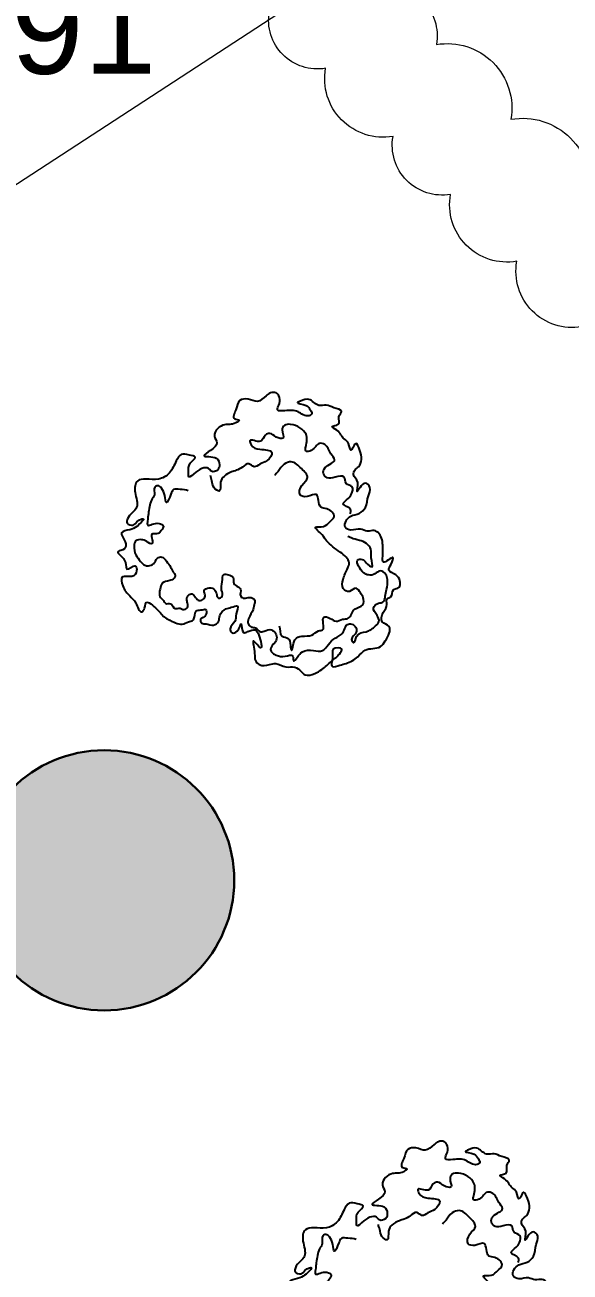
# Model space of a CAD drawing. Header units: metres. Extents: x 180 to 3220, y 13789 to 15035.
# Drawn here: x 745.73 to 748.64, y 14652.13 to 14658.78 of the extents above; entities that cross this region are included whole.
import ezdxf

# ---------------------------------------------------------------- set-up
doc = ezdxf.new("R2010")
doc.units = ezdxf.units.M
doc.header["$MEASUREMENT"] = 0
for name, color, linetype in [('02 Выноски план', 170, 'Continuous'), ('04 Дендроплан (существующие растения)', 7, 'Continuous'), ('04 Дендроплан (удаление)', 240, 'Continuous'), ('04 План (существующие кустарники)', 7, 'Continuous'), ('50 Дендроплан (привязки)', 7, 'Continuous'), ('50 Дендроплан - Деревья вырубаемые', 7, 'Continuous')]:
    doc.layers.add(name, color=color, linetype=linetype)
doc.layers.get('50 Дендроплан - Деревья вырубаемые').off()
doc.styles.get("Standard").update_dxf_attribs({"font": 'arial.ttf'})
doc.dimstyles.get("Standard").update_dxf_attribs({"dimtxt": 0.18, "dimasz": 0.18, "dimexe": 0.18, "dimexo": 0.0625, "dimgap": 0.09, "dimtad": 0, "dimtih": 1, "dimtoh": 1, "dimdec": 4, "dimzin": 0, "dimdsep": 46, "dimtxsty": 'Standard', "dimcen": 0.09, "dimadec": 0, "dimazin": 0, "dimtfac": 1, "dimtdec": 4, "dimtofl": 0, "dimtmove": 0, "dimatfit": 3, "dimfxl": 1, "dimtolj": 1, "dimtzin": 0, "dimarcsym": 0})

# ---------------------------------------------------------------- blocks, each defined once
blk = doc.blocks.new('A$C442D7FB9')
at = {"layer": '04 Дендроплан (удаление)', "lineweight": 30}
h = blk.add_hatch(color=0, dxfattribs=at)
h.dxf.hatch_style = 1
edge = h.paths.add_edge_path()
edge.add_arc((0, 0), 0.5, 0, 360)
at = {"layer": '04 Дендроплан (удаление)', "color": 0, "lineweight": 30}
blk.add_circle((0, 0), 0.5, dxfattribs=at)
blk = doc.blocks.new('A$Cd2c5afdf')
at = {"layer": '04 Дендроплан (существующие растения)', "color": 114}
for points, start_tangent, end_tangent in [([(-0.616, -0.3191), (-0.6311, -0.3515), (-0.6467, -0.3706), (-0.6781, -0.3242), (-0.7107, -0.2856), (-0.7478, -0.2323), (-0.7493, -0.1848), (-0.6988, -0.1819), (-0.6736, -0.1522), (-0.6825, -0.1256), (-0.7255, -0.1433), (-0.733, -0.1078), (-0.773, -0.0485), (-0.7389, -0.0351), (-0.7344, 0.0034), (-0.7537, 0.0509), (-0.7107, 0.0672), (-0.641, 0.1161), (-0.6365, 0.1235), (-0.6469, 0.125), (-0.6929, 0.0924), (-0.724, 0.1027), (-0.7226, 0.125), (-0.6736, 0.1872), (-0.6821, 0.2665), (-0.6689, 0.3272), (-0.625, 0.3378), (-0.5572, 0.3369), (-0.4992, 0.3703), (-0.4621, 0.4356), (-0.4357, 0.469), (-0.3926, 0.4655), (-0.3609, 0.4541), (-0.3882, 0.4215), (-0.397, 0.3732), (-0.3952, 0.3495), (-0.3583, 0.3741), (-0.2826, 0.3881), (-0.2747, 0.3794), (-0.2407, 0.3874), (-0.2322, 0.4141), (-0.2487, 0.4488), (-0.3137, 0.4621), (-0.2791, 0.4907), (-0.2456, 0.5318), (-0.2586, 0.5665), (-0.2413, 0.6066), (-0.2044, 0.6272), (-0.1447, 0.637), (-0.1273, 0.6522), (-0.1501, 0.6587), (-0.1444, 0.7071), (-0.1225, 0.7562), (-0.0792, 0.7637), (-0.0295, 0.752), (0.0171, 0.7819), (0.0401, 0.7969), (0.0711, 0.7969), (0.085, 0.7819), (0.0882, 0.7414), (0.078, 0.7061), (0.117, 0.7019), (0.1872, 0.6964), (0.2465, 0.6756), (0.261, 0.6868), (0.254, 0.7049), (0.2305, 0.7306), (0.1851, 0.7455), (0.2001, 0.753), (0.2455, 0.7626), (0.2978, 0.7306), (0.338, 0.7316), (0.3781, 0.7177), (0.4187, 0.6985), (0.4054, 0.6697), (0.4022, 0.6296), (0.369, 0.6179), (0.3936, 0.5987), (0.4334, 0.5514), (0.4574, 0.5269), (0.4697, 0.4922), (0.4793, 0.5034), (0.4948, 0.5269), (0.5156, 0.4948), (0.5258, 0.442), (0.5103, 0.403), (0.4895, 0.3846), (0.4836, 0.3622), (0.506, 0.32), (0.5029, 0.2715), (0.5461, 0.3157), (0.5701, 0.2926), (0.5624, 0.2485), (0.547, 0.1862), (0.5135, 0.1546), (0.4693, 0.1402), (0.4434, 0.1143), (0.4396, 0.0807), (0.4693, 0.0654), (0.5211, 0.0702), (0.5566, 0.0596), (0.594, 0.0625), (0.6355, 0.0141), (0.6393, -0.0252), (0.6393, -0.0732), (0.6428, -0.106), (0.6937, -0.0805), (0.6844, -0.1161), (0.6717, -0.1484), (0.709, -0.1738), (0.7311, -0.2051), (0.726, -0.2399), (0.6963, -0.2535), (0.6827, -0.2908), (0.6624, -0.3018), (0.6615, -0.331), (0.642, -0.3742), (0.6361, -0.4243), (0.6734, -0.4488), (0.6742, -0.4848), (0.653, -0.5255), (0.6267, -0.556), (0.5453, -0.5746), (0.5062, -0.6104), (0.4434, -0.646), (0.41, -0.6555), (0.371, -0.6623), (0.3718, -0.6021), (0.3744, -0.5707), (0.421, -0.5707), (0.4134, -0.5885), (0.3659, -0.6335), (0.315, -0.6784), (0.2766, -0.6997), (0.2249, -0.7065), (0.2028, -0.6879), (0.1698, -0.6658), (0.122, -0.6649), (0.0686, -0.6471), (0.0355, -0.6522), (-0.0196, -0.6522), (-0.04, -0.631), (-0.0442, -0.5929), (-0.0485, -0.5274), (-0.0129, -0.5621), (-0.0222, -0.4943), (-0.0409, -0.4672), (-0.0799, -0.4765), (-0.1028, -0.4816), (-0.1155, -0.4341), (-0.137, -0.473), (-0.1659, -0.4814), (-0.1743, -0.4611), (-0.1506, -0.423), (-0.1421, -0.3814), (-0.1353, -0.3399), (-0.1693, -0.3464), (-0.1973, -0.3549), (-0.2296, -0.3905), (-0.2372, -0.4227), (-0.2635, -0.4414), (-0.3033, -0.4354), (-0.3254, -0.4303), (-0.3322, -0.4091), (-0.3186, -0.4007), (-0.3025, -0.382), (-0.305, -0.3583), (-0.3305, -0.3608), (-0.3568, -0.3651), (-0.3644, -0.3973), (-0.3754, -0.4168), (-0.3966, -0.4236), (-0.4309, -0.4363), (-0.4657, -0.4296), (-0.4971, -0.416), (-0.5259, -0.3982), (-0.5471, -0.3762), (-0.5819, -0.3414), (-0.616, -0.3191)], (-0.978083, 0.208214), (-0.978083, 0.208214)), ([(0.466, 0.1526), (0.468, 0.1755), (0.4281, 0.2042), (0.4549, 0.2343), (0.4726, 0.2584), (0.4758, 0.2956), (0.4438, 0.3146), (0.4333, 0.3468), (0.385, 0.3481), (0.3432, 0.3442), (0.3229, 0.3671), (0.3314, 0.3984), (0.3824, 0.4408), (0.3628, 0.4724), (0.3308, 0.5214), (0.302, 0.5279), (0.2582, 0.4907), (0.2282, 0.4881), (0.2289, 0.5096), (0.2302, 0.5762), (0.1975, 0.6112), (0.1473, 0.6294), (0.1145, 0.6233), (0.1023, 0.6005), (0.1077, 0.5556), (0.0704, 0.5617), (0.0366, 0.5809), (0.013, 0.5725), (-0.0136, 0.539), (-0.0692, 0.5421), (-0.0624, 0.5208), (-0.0159, 0.4964), (0.0473, 0.4797), (0.0221, 0.436), (-0.016, 0.4169), (-0.0472, 0.4033), (-0.0746, 0.4192), (-0.1096, 0.4017), (-0.1424, 0.3842), (-0.167, 0.3757), (-0.2074, 0.3521), (-0.2256, 0.3202), (-0.2332, 0.2737), (-0.2607, 0.2912), (-0.2728, 0.3285), (-0.2789, 0.3559)], (0.359015, 0.933332), (0.017504, 0.999847)), ([(0.0867, -0.4459), (0.1019, -0.4998), (0.1348, -0.5127), (0.1465, -0.5496), (0.1529, -0.576), (0.1711, -0.5209), (0.2075, -0.5004), (0.2614, -0.4945), (0.2972, -0.4723), (0.3183, -0.467), (0.3241, -0.3996), (0.3585, -0.4054), (0.3901, -0.4207), (0.4253, -0.4107), (0.4552, -0.4049), (0.4892, -0.3568), (0.5326, -0.3334), (0.535, -0.2961), (0.5204, -0.2697), (0.4969, -0.2445), (0.4612, -0.2615), (0.4283, -0.2469), (0.4278, -0.1982), (0.4524, -0.1367), (0.4606, -0.1099), (0.4442, -0.0788), (0.412, -0.0519), (0.3393, 0.0085), (0.3162, 0.0392), (0.281, 0.0809), (0.3227, 0.085), (0.3584, 0.1113), (0.3795, 0.1353), (0.3409, 0.1787), (0.3098, 0.1869), (0.285, 0.2546), (0.2352, 0.244), (0.1989, 0.2528), (0.2082, 0.3038), (0.2376, 0.3454), (0.2058, 0.3932), (0.1507, 0.4295), (0.1132, 0.4172), (0.0809, 0.3785), (0.0614, 0.3562)], (0.290361, -0.956917), (-0.678805, -0.734319)), ([(-0.3982, 0.2753), (-0.442, 0.2821), (-0.4774, 0.2812), (-0.4909, 0.2577), (-0.5153, 0.2122), (-0.5237, 0.2492), (-0.5414, 0.2896), (-0.5607, 0.3022), (-0.5767, 0.2947), (-0.5793, 0.2534), (-0.5944, 0.2248), (-0.6045, 0.1895), (-0.6113, 0.1516), (-0.6155, 0.1138), (-0.6146, 0.091), (-0.591, 0.0961), (-0.554, 0.1003), (-0.5313, 0.0868), (-0.5422, 0.0624), (-0.5591, 0.0469), (-0.5928, 0.0435), (-0.5903, 0.0141), (-0.5911, -0.007), (-0.6197, 0.004), (-0.6467, 0.0141), (-0.6778, 0.0073), (-0.6871, -0.0179), (-0.6778, -0.0667), (-0.6526, -0.102), (-0.6298, -0.1222), (-0.6105, -0.1248), (-0.5844, -0.1147), (-0.5625, -0.0852), (-0.5389, -0.0785), (-0.5145, -0.1012), (-0.4924, -0.1319), (-0.4781, -0.1588), (-0.468, -0.1756), (-0.4739, -0.1916), (-0.4975, -0.2042), (-0.537, -0.2177), (-0.5488, -0.2505), (-0.5497, -0.2894), (-0.5312, -0.3096), (-0.5186, -0.3264), (-0.4933, -0.3273), (-0.4681, -0.3534), (-0.4411, -0.3508), (-0.4268, -0.3576), (-0.4032, -0.3483), (-0.4024, -0.3248), (-0.4058, -0.3037), (-0.3973, -0.281), (-0.3788, -0.2751), (-0.3595, -0.2945), (-0.3393, -0.3105), (-0.3148, -0.3012), (-0.309, -0.2818), (-0.314, -0.2591), (-0.2871, -0.2423), (-0.2568, -0.2549), (-0.2466, -0.2793), (-0.2374, -0.297), (-0.2172, -0.2869), (-0.2205, -0.2558), (-0.2172, -0.2112), (-0.2079, -0.1708), (-0.1843, -0.1725), (-0.1591, -0.1876), (-0.1557, -0.2187), (-0.1322, -0.2373), (-0.1195, -0.2499), (-0.1187, -0.2877), (-0.0997, -0.298), (-0.0711, -0.2938), (-0.0442, -0.3072), (-0.045, -0.3257), (-0.0526, -0.3577), (-0.0761, -0.4074), (-0.0778, -0.4368), (-0.061, -0.4519), (-0.0391, -0.4562), (-0.0164, -0.4764), (0.0064, -0.473), (0.0451, -0.4671), (0.0678, -0.4865), (0.0731, -0.5153), (0.0554, -0.5439), (0.0411, -0.5717), (0.0512, -0.5902), (0.0714, -0.602), (0.1186, -0.6079), (0.1591, -0.608), (0.1641, -0.6333), (0.1818, -0.6148), (0.2104, -0.5836), (0.2693, -0.5761), (0.3182, -0.5777), (0.3418, -0.5559), (0.3746, -0.518), (0.417, -0.4918), (0.4338, -0.4683), (0.4507, -0.4388), (0.4742, -0.4363), (0.4961, -0.4548), (0.4978, -0.48), (0.4734, -0.5179), (0.4835, -0.5356), (0.4995, -0.5019), (0.5508, -0.4767), (0.6014, -0.4455), (0.619, -0.422), (0.6089, -0.39), (0.5896, -0.3504), (0.6157, -0.3252), (0.642, -0.3172), (0.6529, -0.2878), (0.6597, -0.2516), (0.6647, -0.1986), (0.6546, -0.17), (0.626, -0.1523), (0.5974, -0.1683), (0.5637, -0.1742), (0.5368, -0.1624), (0.5107, -0.127), (0.5048, -0.0959), (0.53, -0.0909), (0.5502, -0.1085), (0.5822, -0.1304), (0.578, -0.0833), (0.5755, -0.0367), (0.5519, -0.0064), (0.5149, 0.0104), (0.4702, 0.0239), (0.4534, 0.0314)], (-0.900669, 0.434505), (-0.965091, 0.261915))]:
    blk.add_spline(points, degree=3, dxfattribs=dict(at, start_tangent=start_tangent, end_tangent=end_tangent))
blk = doc.blocks.new('*D214')
at = {"layer": '50 Дендроплан (привязки)', "color": 0, "lineweight": 0, "ltscale": 4}
for p, q in [((743.6319, 14656.6546), (743.4966, 14656.618)), ((743.801, 14656.1824), (745.1333, 14651.2598)), ((746.6526, 14645.6465), (745.3202, 14650.5692)), ((746.7448, 14645.1535), (746.6095, 14645.1169))]:
    blk.add_line(p, q, dxfattribs=at)
at = {"layer": '50 Дендроплан (привязки)', "color": 0, "lineweight": 5, "ltscale": 4}
for points in [[(743.8814, 14656.2042), (743.7205, 14656.1606), (743.6703, 14656.665)], [(746.733, 14645.6683), (746.5721, 14645.6248), (746.7832, 14645.1639)]]:
    blk.add_solid(points, dxfattribs=at)
at = {"layer": '50 Дендроплан (привязки)', "color": 0, "ltscale": 4, "insert": (745.2268, 14650.9145), "char_height": 0.5, "attachment_point": 5}
blk.add_mtext('\\A1;11.91', dxfattribs=at)
blk = doc.blocks.new('*D219')
at = {"layer": '50 Дендроплан (привязки)', "color": 0, "lineweight": 0, "ltscale": 4}
for p, q in [((747.0849, 14660.2166), (747.0011, 14660.2989)), ((746.7793, 14659.816), (746.0887, 14659.1125)), ((744.0425, 14657.0278), (745.4109, 14658.4219)), ((743.6476, 14656.7148), (743.5638, 14656.7971))]:
    blk.add_line(p, q, dxfattribs=at)
at = {"layer": '50 Дендроплан (привязки)', "color": 0, "lineweight": 5, "ltscale": 4}
for points in [[(746.7198, 14659.8743), (746.8387, 14659.7576), (747.1295, 14660.1728)], [(743.983, 14657.0862), (744.102, 14656.9694), (743.6922, 14656.671)]]:
    blk.add_solid(points, dxfattribs=at)
at = {"layer": '50 Дендроплан (привязки)', "color": 0, "ltscale": 4, "insert": (745.7498, 14658.7672), "char_height": 0.5, "attachment_point": 5}
blk.add_mtext('\\A1;4.91', dxfattribs=at)

msp = doc.modelspace()

# ---------------------------------------------------------------- linework, layer by layer
at = {"layer": '02 Выноски план', "color": 144, "lineweight": 20}
msp.add_lwpolyline([(759.2918, 14666.8006), (743.7362, 14656.6616)], dxfattribs=at)
at = {"layer": '04 План (существующие кустарники)', "color": 65, "lineweight": 0, "extrusion": (0, 0, -1)}
for points in [[(-747.6167, 14658.9842, 0.520567), (-747.9233, 14658.6767, 0.520567), (-748.3205, 14658.2782, 0.520567), (-748.7386, 14657.8589, 0.520567)], [(-748.6979, 14657.1715, 0.520567), (-748.3523, 14657.5204, 0.520567), (-747.9986, 14657.8774, 0.520567), (-747.692, 14658.187, 0.520567), (-747.3323, 14658.5501, 0.520567), (-747.0324, 14658.8528, 0.520567)]]:
    msp.add_lwpolyline(points, format="xyb", dxfattribs=at)

# ---------------------------------------------------------------- block references
at = {"layer": '04 План (существующие кустарники)', "lineweight": 0}
for p in [(746.9978, 14656.0213), (747.8936, 14652.0271)]:
    msp.add_blockref('A$Cd2c5afdf', p, dxfattribs=at)
at = {"layer": '50 Дендроплан - Деревья вырубаемые', "color": 0, "xscale": 1.387412866280584, "yscale": 1.387412866280584, "zscale": 1.387412866280584}
msp.add_blockref('A$C442D7FB9', (746.1509, 14654.2183), dxfattribs=at)

# ---------------------------------------------------------------- dimensions: what is measured, and where the dimension line sits
at = {"layer": '50 Дендроплан (привязки)', "ltscale": 4}
dim = msp.add_linear_dim(base=(747.1295, 14660.1728), p1=(743.6922, 14656.671), p2=(747.1295, 14660.1728), angle=45.53274, dimstyle='Standard', override={"dimtxt": 0.5, "dimasz": 0.5, "dimdec": 2, "dimlwd": 0, "dimlwe": 0}, dxfattribs=at)
dim.commit()
dim.dimension.update_dxf_attribs({"geometry": '*D219', "text_midpoint": (745.7498, 14658.7672), "dimtype": 161})
dim = msp.add_aligned_dim(p1=(743.69223, 14656.67097), p2=(746.8051, 14645.16983), distance=-0.02268, dimstyle='Standard', override={"dimtxt": 0.5, "dimasz": 0.5, "dimdec": 2, "dimlwd": 0, "dimlwe": 0}, dxfattribs=at)
dim.commit()
dim.dimension.update_dxf_attribs({"geometry": '*D214', "text_midpoint": (745.22677, 14650.91447)})

doc.saveas('drawing.dxf')
